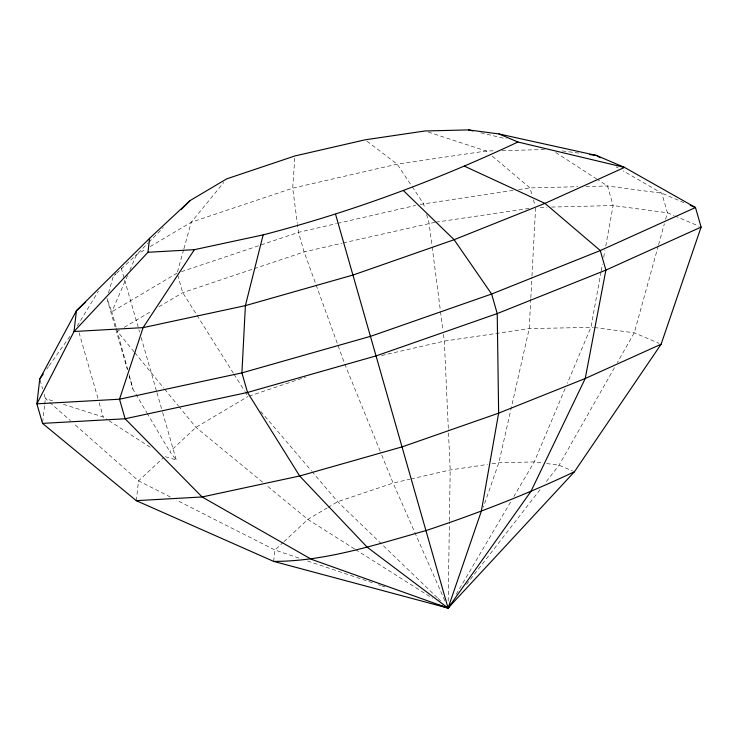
<?xml version="1.0" encoding="UTF-8"?>
<svg xmlns="http://www.w3.org/2000/svg" width="738" height="738" viewBox="0 0 738 738"><rect width="100%" height="100%" fill="white"/><g stroke="black" fill="none" stroke-linecap="round" stroke-linejoin="round"><path stroke-width="0.55" stroke-dasharray="3.69 2.77" d="M448.178 601.193L449.405 521.766M449.424 520.613L450.198 469.968L448.372 429.7M530.779 298.862L529.22 328.576L498.842 462.781L483.307 507.237M530.843 297.718L531.923 277.156M531.987 276.012L535.594 207.452M294.776 158.172L292.7 188.162L297.322 223.282M42.638 422.265L44.584 405.328M44.714 404.193L45.369 398.548L44.123 394.203M136.272 500.659L138.55 480.862L163.808 457.32M273.641 561.397L274.951 550.05L283.171 542.384M601.036 271.916L591 327.054L567.319 383.326M601.239 270.791L602.476 264.047M603.702 257.294L604.929 250.542M605.75 246.04L613.121 205.542L607.522 185.985L597.937 179.786M658.287 245.791L634.265 332.801L617.3 362.662M658.591 244.693L664.375 223.762M665.584 219.361L667.41 212.756L661.801 193.199L623.14 170.884M177.434 272.008L183.568 249.887M183.882 248.78L191.243 222.239L223.854 182.387M108.504 292.857L113.237 276.418L115.746 274.075M565.087 388.64L534.257 461.905L513.869 496.471M127.582 275.44L111.779 311.86L116.143 327.072M129.842 270.228L136.613 254.619L147.951 243.162M614.468 367.644L559.044 465.198L545.613 482.495M456.222 594.265L511.545 500.429M77.176 326.067L98.385 291.27M46.771 369.074L48.533 366.592M49.114 365.762L67.232 340.126M67.822 339.305L70.156 335.993M466.453 584.431L540.668 488.86M114.233 275.366L114.731 274.84M115.229 274.315L115.728 273.789M148.762 242.35L163.329 227.618M116.576 273.3L136.613 254.619L146.373 248.835M165.367 456.748L176.253 459.949L169.851 451.684L195.948 427.357L248.023 396.481M283.992 541.618L307.838 519.395L327.1 507.975M150.275 246.529L191.243 222.239L292.7 188.162L397.164 164.159L486.185 151.004L493.012 150.838M177.129 273.115L111.779 311.86L106.927 298.337L127.342 369.535M119.362 330.246L117.388 331.417L127.628 369.369M124.316 327.303L151.05 311.454M158.974 306.759L182.738 292.672L253.18 269.01M328.059 507.403L337.69 501.702L393.123 483.076L409.913 479.22M181.465 271.658L298.512 232.35L336.445 223.632M254.269 268.65L304.121 251.907L342.054 243.189M249.112 396.121L305.624 377.136M337.561 223.374L415.669 205.432M420.134 204.408L512.993 190.413M343.17 242.931L434.756 222.35M381.675 355.513L444.341 341.113L529.22 328.576L593.278 327.349M411.029 478.962L450.198 469.968L487.532 464.451M518.657 189.574L529.985 187.904L577.872 186.714M435.881 222.184L529.93 208.291M492.052 463.778L498.842 462.781L534.257 461.905L542.144 462.947M502.108 150.607L545.308 149.546M585.852 186.52L607.522 185.985L661.801 193.199L683.914 202.609M540.151 207.341L546.996 207.175M551.554 207.055L613.121 205.542L667.41 212.756L673.729 215.441M562.338 150.912L581.627 153.476M594.413 327.506L634.265 332.801L659.043 343.345M546.646 463.547L559.044 465.198L572.384 470.872M480.761 132.803L506.406 138.864M52.601 400.854L45.369 398.548L48.819 401.601M63.45 404.313L103.246 416.988L107.084 419.461M428.234 132.056L486.185 151.004L488.814 153.218M298.908 558.085L274.951 550.05L176.502 500.106M307.617 561.009L374.037 583.269M378.391 584.736L380.568 585.465M381.657 585.824L384.922 586.922M674.781 215.893L698.997 226.197M170.349 496.988L138.55 480.862L73.837 423.704M616.202 166.88L618.186 168.024M354.581 548.961L307.838 519.395L266.104 485.06M355.559 549.579L432.496 598.241M109.003 420.697L151.216 447.883M555.788 152.508L596.977 179.168M366.961 141.207L397.164 164.159L411.573 185.773M262.553 482.145L195.948 427.357L179.214 406.924M492.32 156.17L529.985 187.904L532.163 195.505M49.677 402.358L70.387 420.651M437.283 597.697L337.69 501.702L312.285 471.886M438.114 598.5L440.604 600.898M260.726 411.389L311.537 471.01M134.113 351.851L117.388 331.417L116.447 328.161M134.842 352.736L163.937 388.271M164.666 389.157L178.485 406.038M412.201 186.714L423.483 203.633L424.728 207.978M233.383 373.197L182.738 292.672L177.443 274.204M233.992 374.166L244.361 390.66M244.97 391.638L247.414 395.513M129.233 376.112L132.997 389.258L146.816 412.662M147.037 413.04L169.851 451.684M444.839 600.741L393.123 483.076L380.605 452.246M380.171 451.186L344.757 364L304.121 251.907L298.512 232.35L297.469 224.417M533.417 199.85L534.967 205.284M426.592 214.5L429.082 223.19L432.016 245.865M121.207 268.005L124.371 279.038M124.685 280.145L138.606 328.678M138.919 329.785L139.556 331.989M141.133 337.506L156.641 391.555M156.954 392.662L162.332 411.417M162.646 412.514L176.253 459.949M79.058 332.644L97.905 398.363M99.16 402.745L103.246 416.988M40.073 380.088L42.564 388.778M129.095 374.793L132.997 389.258M432.164 246.999L440.383 310.504M440.531 311.63L442.874 329.775M443.464 334.314L444.341 341.113L448.317 428.547"/><path stroke-width="1.11" d="M39.76 379L36.9 403.834L42.509 423.391L136.272 500.659L273.641 561.397L448.077 608.094L574.432 471.748L661.11 344.222L701.1 227.092L695.491 207.535L624.533 167.415L596.369 155.432L498.999 133.956L468.501 129.906L424.95 130.977L365.125 139.814L294.932 155.949L226.751 178.845L190.044 200.607L149.593 238.319L76.42 310.735L39.76 379L43.265 374.037M690.233 205.293L695.491 207.535L600.28 250.551L491.619 294.028L370.863 336.233L241.916 372.884L119.51 399.212L36.9 403.834L74.031 331.5L147.978 252.276L149.593 238.319M85.599 302.174L76.42 310.735L74.031 331.5L143.08 327.635L245.394 305.633L353.179 274.988L454.119 239.712L544.948 203.374L624.533 167.415L517.919 142.01C436.01 180.57 350.79 212.129 263.143 234.887L245.394 305.633L241.916 372.884L247.525 392.441L299.656 475.992L367.275 547.264L448.077 608.094L451.61 603.546M439.359 605.178L448.077 608.094L481.324 511.25L498.639 413.151L497.228 313.576L491.619 294.028L454.119 239.712L403.4 190.588M263.143 234.887L194.389 249.675L143.08 327.635L119.51 399.212L125.119 418.769L202.111 496.969L311.371 559.284L448.077 608.094L449.82 605.132M446.121 606.867L448.077 608.094L530.945 491.388L585.234 378.502L605.889 270.108L600.28 250.551L544.948 203.374L464.433 166.17M181.142 209.61L190.044 200.607M701.1 227.092L605.889 270.108L497.228 313.576L376.472 355.781L247.525 392.441L125.119 418.769L42.509 423.391M661.11 344.222L585.234 378.502L498.639 413.151L402.413 446.785L299.656 475.992L202.111 496.969L136.272 500.659M574.432 471.748C526.342 494.534 476.656 513.74 426.167 530.521C376.232 544.404 326.021 561.415 273.641 561.397M147.978 252.276L194.389 249.675M589.57 154.528L596.369 155.432L600.335 157.72M468.501 129.906L472.966 130.958M498.999 133.956L517.919 142.01M335.569 214.297L448.077 608.094"/></g></svg>
